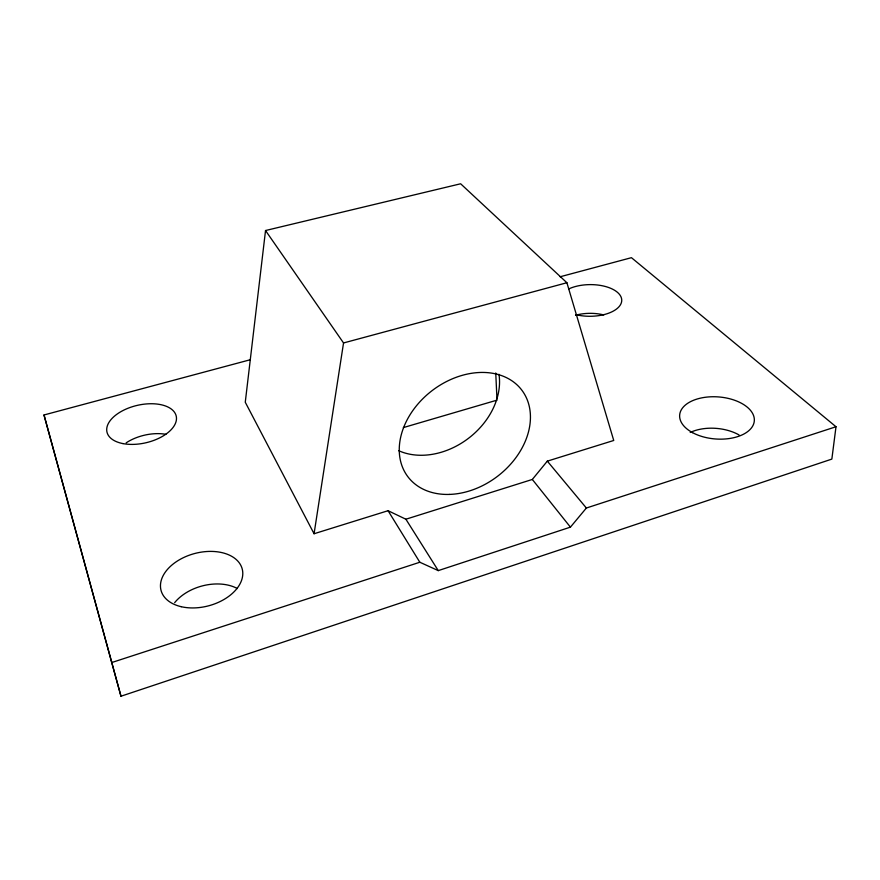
<?xml version="1.0" encoding="UTF-8"?>
<svg xmlns="http://www.w3.org/2000/svg" width="880" height="880" viewBox="0 0 880 880"><rect width="100%" height="100%" fill="white"/><g stroke="black" fill="none" stroke-linecap="round" stroke-linejoin="round"><path stroke-width="1.32" d="M405.889 519.222L532.323 479.457L547.316 461.142L613.734 440.473L566.896 282.733L460.636 183.777L265.529 230.527L245.267 402.237L314.072 533.742L388.069 510.708L405.889 519.222L438.262 570.614L570.427 527.142L586.366 508.024L836 426.745L831.853 459.096L120.978 696.223L44 414.975L250.349 359.722M314.072 533.742L343.541 342.958L265.529 230.527M111.529 662.607L419.826 562.243L438.262 570.614M403.337 427.592L497.013 400.147M343.541 342.958L566.896 282.733M560.131 276.771L631.444 257.675L836 426.745M547.316 461.142L586.366 508.024M532.323 479.457L570.427 527.142M388.069 510.708L419.826 562.243M44 414.975L120.978 696.223M495.748 372.988L496.947 398.783M126.159 442.849A34.98 19.558 -13.4 0 1 165.88 434.302M174.647 602.668A41.217 27.412 -15.4 0 1 237.336 588.533M575.564 315.249A31.13 16.192 -0.2 0 1 603.812 314.941M690.217 432.465A36.828 21.45 4.9 0 1 739.024 434.929M568.777 288.915A31.581 15.84 -0.4 0 1 610.764 288.332A31.581 15.84 -0.4 0 1 616.33 309.177A31.581 15.84 -0.4 0 1 575.63 314.589M498.982 374.308A68.398 53.042 -37.4 0 1 468.468 438.328A68.398 53.042 -37.4 0 1 398.684 450.692M692.549 432.641A37.433 21.076 4.4 0 0 753.687 423.83A37.433 21.076 4.4 0 0 704.748 397.353A37.433 21.076 4.4 0 0 692.549 432.641M123.013 443.608A35.541 19.195 -13 0 0 176.462 419.188A35.541 19.195 -13 0 0 125.323 409.398A35.541 19.195 -13 0 0 123.013 443.608M181.214 606.694A41.976 27.06 -14.8 0 0 242.792 573.375A41.976 27.06 -14.8 0 0 180.851 558.965A41.976 27.06 -14.8 0 0 181.214 606.694M449.361 494.417A71.555 53.9 -37.4 0 0 527.791 401.258A71.555 53.9 -37.4 0 0 417.384 404.646A71.555 53.9 -37.4 0 0 449.361 494.417"/></g></svg>
